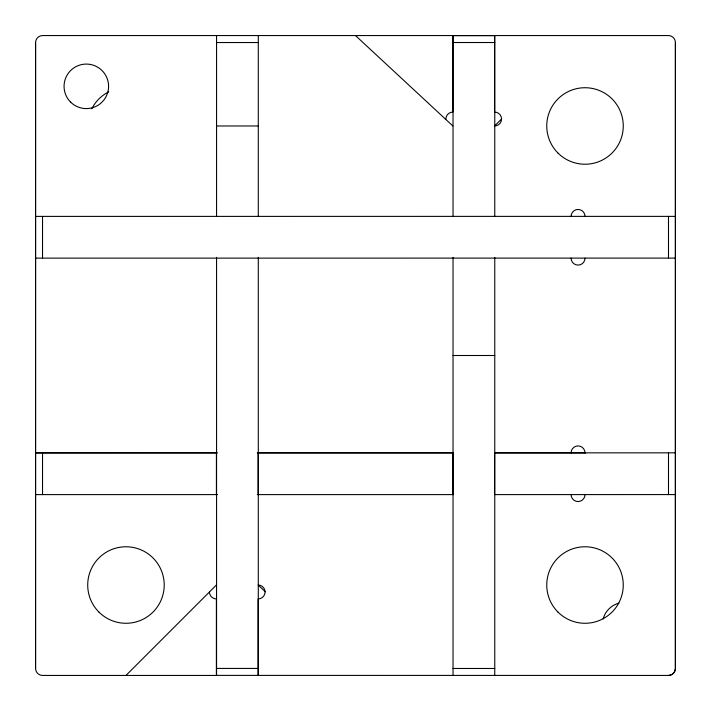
<?xml version="1.0" encoding="UTF-8"?>
<svg xmlns="http://www.w3.org/2000/svg" width="711" height="711" viewBox="0 0 711 711"><rect width="100%" height="100%" fill="white"/><g stroke="black" fill="none" stroke-linecap="round" stroke-linejoin="round"><path stroke-width="1.07" d="M209.425 591.979A6.959 6.959 0 0 0 216.384 598.929L216.384 675.441L42.509 675.441A6.959 6.959 0 0 1 35.568 668.482L35.603 42.518A6.959 6.959 0 0 1 42.553 35.559L452.863 35.559L452.863 112.071A6.959 6.959 0 0 0 445.904 119.021M453.031 216.393L453.031 35.559L668.464 35.559A6.959 6.959 0 0 1 675.406 42.518L675.37 668.482A6.959 6.959 0 0 1 668.42 675.441L216.562 675.388M501.602 118.968L494.589 125.98A6.959 6.959 0 0 0 501.548 119.021A6.959 6.959 0 0 0 494.589 112.071L494.589 35.559M125.963 675.441L216.384 585.02M453.031 35.612L494.767 35.612M216.562 42.536L258.289 42.536M453.031 42.518L494.767 42.518M216.562 125.98L258.289 125.98M35.55 216.393L675.45 216.375M35.55 258.129L675.45 258.102M453.031 355.5L494.767 355.5M675.45 494.58L494.589 494.607L494.616 452.845L675.45 452.845M217.495 452.871L35.55 452.871L216.411 452.845L216.411 494.58M257.311 452.871L453.565 452.871M494.589 452.871L585.615 452.871M35.55 494.607L217.495 494.607M257.311 494.607L453.565 494.607M216.562 668.429L258.289 668.429M453.031 668.482L494.767 668.482M355.491 35.559L452.863 125.98M265.416 591.801L258.111 585.02A6.959 6.959 0 0 1 265.07 591.979A6.959 6.959 0 0 1 258.111 598.929L258.111 675.441M675.406 42.518L675.423 668.482A6.959 6.959 0 0 1 668.464 675.441M668.491 216.375L668.491 258.102M668.491 452.845L668.491 494.58M494.767 35.559L494.767 216.393M494.767 257.426L494.767 675.441M453.031 257.426L453.031 675.441M452.889 494.58L452.889 452.845L258.137 452.845L258.137 494.58M258.289 35.559L258.289 216.393M258.289 257.32L258.289 675.441M216.562 35.559L216.562 216.393M216.562 257.32L216.562 675.441M42.536 216.375L42.536 258.102M42.536 452.845L42.536 494.58M35.55 42.518L35.568 668.482M571.093 452.871A6.959 6.959 0 0 1 578.052 445.913A6.959 6.959 0 0 1 585.011 452.871M585.011 494.607A6.959 6.959 0 0 1 578.052 501.557A6.959 6.959 0 0 1 571.093 494.607M585.011 258.129A6.959 6.959 0 0 1 578.052 265.087A6.959 6.959 0 0 1 571.093 258.129M571.093 216.393A6.959 6.959 0 0 1 578.052 209.443A6.959 6.959 0 0 1 585.011 216.393M91.79 108.801A38.252 38.252 0 0 1 108.792 91.799M603.15 618.908A22.254 22.254 0 0 1 618.89 603.168M557.957 153.025A38.252 38.252 0 0 0 621.956 135.881A38.252 38.252 0 0 0 575.11 89.026A38.252 38.252 0 0 0 557.957 153.025M98.918 612.073A38.252 38.252 0 0 0 162.917 594.92A38.252 38.252 0 0 0 116.062 548.074A38.252 38.252 0 0 0 98.918 612.073M557.957 612.073A38.252 38.252 0 0 0 621.956 594.92A38.252 38.252 0 0 0 575.11 548.074A38.252 38.252 0 0 0 557.957 612.073M70.585 102.073A22.254 22.254 0 0 0 107.823 92.092A22.254 22.254 0 0 0 80.565 64.834A22.254 22.254 0 0 0 70.585 102.073"/></g></svg>
